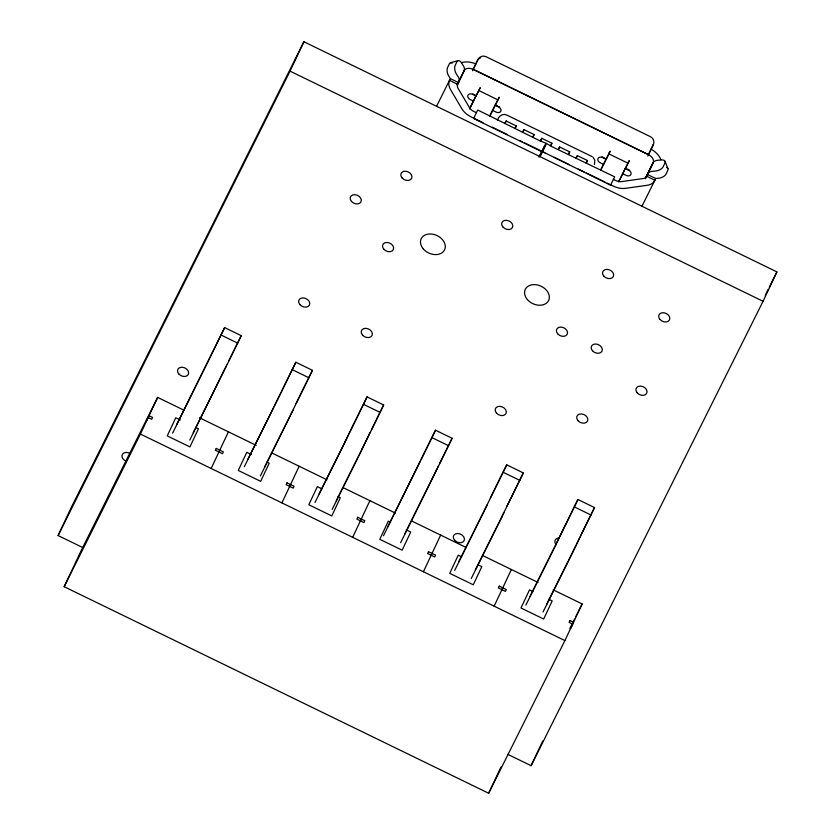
<?xml version="1.0" encoding="UTF-8"?>
<svg xmlns="http://www.w3.org/2000/svg" width="835" height="835" viewBox="0 0 835 835"><rect width="100%" height="100%" fill="white"/><g stroke="black" fill="none" stroke-linecap="round" stroke-linejoin="round"><path stroke-width="1.25" d="M476.054 96.035L480.146 87.852L476.054 96.035L472.631 94.365A3.81 2.839 25.2 0 0 467.944 95.242A3.81 2.839 25.2 0 0 470.095 99.448L473.518 101.108L469.583 108.999M497.911 99.876L478.789 90.483M603.601 164.401L600.188 162.741A3.81 2.839 25.2 0 1 598.027 158.535A3.81 2.839 25.2 0 1 602.724 157.658L606.147 159.328L610.228 151.145L600.793 170.037M609.31 152.669L608.736 153.817L627.993 163.169L628.473 162L625.311 168.649L628.734 170.319A3.81 2.839 25.2 0 1 630.895 174.525A3.81 2.839 25.2 0 1 626.198 175.392L622.774 173.732L625.373 168.221L628.797 169.881A3.81 2.839 25.2 0 0 629.726 170.236M594.457 164.474L594.854 160.184L593.027 157.262M82.686 547.509L58.095 535.548L71.925 506.156L303.888 41.75L776.905 271.897L763.075 301.289L531.112 765.695L507.69 754.297M58.095 535.548L290.058 71.142L303.888 41.75M553.146 589.834L582.141 603.935L564.898 640.591L488.663 793.25L64.17 586.713L81.423 550.067L157.658 397.408L184.337 410.382M64.17 586.713L140.416 434.054L157.658 397.408M210.389 356.775L224.646 327.602L241.242 335.67L226.984 364.853M211.161 468.477L228.404 431.831M281.593 391.427L295.851 362.244L312.447 370.322L290.695 414.671M452.215 63.136A6.095 3.079 74.3 0 0 449.261 64.003L447.529 67.677A6.095 3.079 74.3 0 0 448.719 75.995L450.357 78.594L436.548 106.337M476.378 112.694L477.756 110.022L540.631 141.178L545.975 143.182L541.905 151.678L474.426 118.925L473.779 118.205L476.378 112.694L473.737 111.41A7.619 5.073 26.5 0 1 469.531 107.715L458.018 88.228A7.619 5.073 26.5 0 1 457.737 84.356L458.572 82.592A7.766 5.782 25.2 0 0 458.008 76.559L456.307 73.856A6.095 3.079 74.3 0 1 455.117 65.537L456.849 61.863A6.095 3.079 74.3 0 1 461.494 62.834L463.195 65.537A7.766 5.782 25.2 0 1 463.759 71.57A7.745 5.156 26.5 0 1 473.195 69.389L648.471 154.663A7.745 5.156 26.5 0 1 652.72 163.503L645.163 178.648M458.822 82.154L463.999 71.132M472.495 70.777L477.276 60.809A6.095 6.002 29.9 0 1 480.73 57.772M281.917 502.9L299.16 466.254M473.518 101.108L476.117 95.597L472.693 93.938M489.874 116.075L497.827 99.845M354.791 421.967L367.056 396.886L383.651 404.965L371.387 430.035M352.662 537.322L369.905 500.676M544.837 152.774L542.52 151.657L609.884 184.838L610.667 185.026L614.664 176.822L551.591 146.511L546.518 143.443L539.984 156.73M421.257 459.375L435.515 430.202L452.111 438.271L437.853 467.454M423.408 571.745L440.65 535.089M647.772 156.051L652.542 146.094A6.095 6.002 29.9 0 0 653.033 144.601M484.968 509.204L506.72 464.844L523.315 472.923L511.051 497.994M652.918 163.055L645.57 178.565M666.539 167.417A6.095 3.173 -21.8 0 1 667.802 170.33L666.069 174.004A6.095 3.173 -21.8 0 1 658.836 178.22L655.746 178.523L641.938 206.276M494.153 606.168L511.396 569.512M565.66 524.568L577.924 499.487L594.52 507.565L581.755 533.669M488.663 793.25L501.052 766.906M531.112 765.695L542.729 741M515.164 128.298L516.301 125.908L506.167 120.981L505.029 123.361M523.973 129.644L522.835 132.024L523.973 129.644L534.108 134.571L532.97 136.95M541.769 138.307L540.631 140.687L541.769 138.307L551.904 143.234L550.766 145.614L551.904 143.234M569.7 151.897L568.541 154.235L569.7 151.897L559.575 146.97L558.438 149.35M587.506 160.56L586.337 162.888L587.506 160.56L577.371 155.623L576.234 158.013M209.794 357.996L172.595 433.167M226.389 366.074L189.764 440.087M280.998 392.648L244.373 466.65M348.633 434.701L319.074 493.871M349.072 433.783L367.056 396.886M365.229 442.769L358.653 455.92M365.667 441.861L383.651 404.965M420.673 460.596L383.463 535.767M437.269 468.675L400.633 542.687M559.502 537.302L529.943 596.472M559.941 536.383L577.924 499.487M576.098 545.38L546.539 604.55M576.536 544.462L581.254 534.692M226.713 365.062L193.261 432.655M296.091 403.493L312.447 370.322M293.043 410.152L260.384 475.898M490.364 498.025L506.72 464.844M487.327 504.684L454.668 570.42M506.96 506.093L510.665 498.464M503.923 512.753L475.334 569.898M573.259 550.912L580.001 536.957M274.099 406.603L295.851 362.244M345.304 441.245L354.405 422.427M345.627 440.901L315.004 502.461M361.899 449.324L370.062 432.436M362.223 448.98L332.173 509.381M438.521 465.742L404.714 534.097M501.564 517.272L523.315 472.923M501.898 516.928L471.264 578.498M556.173 543.846L565.274 525.027M556.507 543.501L525.873 605.062M580.93 535.037L594.52 507.565M573.102 551.58L543.042 611.982M228.592 361.211L241.242 335.67M273.609 407.616L247.87 459.229M290.204 415.684L264.465 467.297M439.461 463.811L452.111 438.271M484.477 510.216L458.739 561.83M473.195 69.389L478.037 59.483A6.095 6.002 29.9 0 1 486.127 56.738L650.444 136.69A6.095 6.002 29.9 0 1 653.304 144.768L648.471 154.663L473.247 69.295M146.094 421.738L149.037 415.726L152.575 417.448L151.709 419.285L148.181 417.563M224.646 327.602L176.665 424.577M218.739 452.236L219.782 450.148M456.985 84.805L463.968 70.839M469.928 107.997L476.117 95.597M289.495 486.659L290.538 484.571M489.654 116.19L495.28 104.928L497.566 106.035M497.462 120.146C498.422 116.19 502.889 112.986 506.803 115.063L592.14 156.615M505.008 123.319L506.167 120.981M515.132 128.246L516.301 125.908M336.244 500.781L358.278 456.693M532.939 136.909L534.108 134.571M538.992 157.043L544.566 145.874M539.441 156.469L541.978 151.385L524.641 142.952M540.099 156.197L545.119 146.146M360.24 521.082L361.284 518.994M558.406 149.298L559.575 146.97M435.515 430.202L387.534 527.177M576.202 157.961L577.371 155.623M600.574 170.163L606.2 158.89L602.776 157.23A3.81 2.839 25.2 0 1 601.931 156.709M430.985 555.505L432.029 553.417M618.62 181.738L625.373 168.221M618.839 181.612L622.774 173.732M625.311 168.649L629.402 160.477L628.003 163.169M646.175 176.853L653.147 162.888M501.731 589.928L502.774 587.84M569.919 628.411L574.574 619.09M575.743 616.762L582.141 603.935M765.246 295.235L768.158 289.401M769.327 287.063L776.905 271.897M498.14 99.49L499.309 97.184L495.228 105.356L498.652 107.026A3.81 2.839 25.2 0 1 500.812 111.232A3.81 2.839 25.2 0 1 496.115 112.099L492.692 110.439M450.514 62.782L458.102 60.652M450.357 78.594L458.572 82.592M655.746 178.523L647.532 174.525A7.766 5.782 25.2 0 1 652.72 171.3L655.934 170.977A6.095 3.173 -21.8 0 0 663.167 166.76L664.9 163.086A6.095 3.173 -21.8 0 0 661.111 159.955L657.907 160.278A7.766 5.782 25.2 0 0 652.72 163.503M457.737 84.356L449.522 80.358A16.752 11.168 26.5 0 0 450.576 89.648L461.88 108.78A16.752 11.168 26.5 0 0 471.138 116.921L483.027 122.703M613.308 179.327L615.948 180.61A7.619 5.073 26.5 0 0 621.417 181.612L643.555 178.502A7.619 5.073 26.5 0 0 646.697 176.3L654.922 180.297A16.752 11.168 26.5 0 1 647.146 185.297L625.394 188.345A16.752 11.168 26.5 0 1 613.36 186.121L607.243 183.147M492.274 127.202L507.304 134.518M520.017 140.698L522.324 141.825M554.085 157.272L569.105 164.589M578.352 169.088L584.135 171.895M586.441 173.022L604.937 182.02M290.058 71.142L763.075 301.289M221.139 335.054L237.735 343.133M292.344 369.707L308.94 377.775M363.549 404.349L380.144 412.417M432.008 437.655L448.604 445.733M503.213 472.307L519.808 480.375M574.417 506.949L591.013 515.018M199.408 417.719L256.241 445.368M271.323 452.706L326.986 479.791M343.227 487.692L395.414 513.087M411.655 520.988L466.17 547.509M482.4 555.411L538.074 582.496M180.318 419.953L175.778 417.75L167.24 435.88L189.931 446.923L198.459 428.783L196.194 427.677M251.283 454.49L246.805 452.309L238.267 470.439L260.677 481.346L269.214 463.206L266.97 462.12M321.934 488.861L317.342 486.628L308.804 504.757L331.777 515.936L340.304 497.796L338.008 496.679M390.54 522.24L388.296 521.155L379.768 539.285L402.167 550.192L410.705 532.052L406.227 529.87M461.63 556.83L458.269 555.191L449.731 573.332L473.268 584.782L481.805 566.641L478.445 565.013M532.918 591.514L529.515 589.854L520.977 607.995L543.668 619.038L552.196 600.897L548.793 599.238M140.416 434.054L564.898 640.591M665.025 161.322L667.927 168.566M651.06 149.152A18.339 12.222 26.5 0 1 660.903 159.61M461.609 62.646A18.339 12.222 26.5 0 1 475.793 63.877M499.633 106.943A3.81 2.839 25.2 0 1 498.704 106.588M556.1 544.702A5.814 4.332 25.2 0 1 559.45 537.98M125.605 460.972A5.814 4.332 25.2 0 1 122.317 454.543A5.814 4.332 25.2 0 1 129.488 453.207M216.244 448.426L215.388 450.263L222.465 453.708L223.321 451.871L216.244 448.426M287 482.849L286.134 484.686L293.21 488.131L294.066 486.294L287 482.849M357.745 517.272L356.879 519.109L363.956 522.553L364.822 520.716L357.745 517.272M428.491 551.695L427.624 553.532L434.701 556.976L435.567 555.139L428.491 551.695M499.236 586.118L498.38 587.955L505.446 591.399L506.313 589.562L499.236 586.118M569.981 620.541L569.126 622.378L572.664 624.1L570.576 628.275L573.52 622.263L569.981 620.541M423.324 248.934A12.942 9.655 25.2 0 0 444.523 249.957A12.942 9.655 25.2 0 0 430.797 233.977A12.942 9.655 25.2 0 0 423.324 248.934M527.396 299.567A12.942 9.655 25.2 0 0 548.585 300.59A12.942 9.655 25.2 0 0 534.859 284.62A12.942 9.655 25.2 0 0 527.396 299.567M362.505 335.054A5.814 4.332 25.2 0 0 372.024 335.513A5.814 4.332 25.2 0 0 365.866 328.332A5.814 4.332 25.2 0 0 362.505 335.054M557.676 333.812A5.814 4.332 25.2 0 0 567.205 334.261A5.814 4.332 25.2 0 0 561.036 327.09A5.814 4.332 25.2 0 0 557.676 333.812M454.584 540.214A5.814 4.332 25.2 0 0 464.103 540.663A5.814 4.332 25.2 0 0 457.935 533.492A5.814 4.332 25.2 0 0 454.584 540.214M592.453 350.731A5.814 4.332 25.2 0 0 601.983 351.191A5.814 4.332 25.2 0 0 595.814 344.01A5.814 4.332 25.2 0 0 592.453 350.731M383.776 249.195A5.814 4.332 25.2 0 0 393.295 249.655A5.814 4.332 25.2 0 0 387.127 242.474A5.814 4.332 25.2 0 0 383.776 249.195M637.199 392.826A5.814 4.332 25.2 0 0 646.718 393.285A5.814 4.332 25.2 0 0 640.549 386.104A5.814 4.332 25.2 0 0 637.199 392.826M299.901 304.598A5.814 4.332 25.2 0 0 309.42 305.057A5.814 4.332 25.2 0 0 303.262 297.876A5.814 4.332 25.2 0 0 299.901 304.598M659.963 319.44A5.814 4.332 25.2 0 0 669.493 319.899A5.814 4.332 25.2 0 0 663.324 312.718A5.814 4.332 25.2 0 0 659.963 319.44M351.452 201.392A5.814 4.332 25.2 0 0 360.97 201.851A5.814 4.332 25.2 0 0 354.802 194.68A5.814 4.332 25.2 0 0 351.452 201.392M178.794 373.955A5.814 4.332 25.2 0 0 188.313 374.414A5.814 4.332 25.2 0 0 182.145 367.233A5.814 4.332 25.2 0 0 178.794 373.955M603.809 276.082A5.814 4.332 25.2 0 0 613.328 276.531A5.814 4.332 25.2 0 0 607.16 269.361A5.814 4.332 25.2 0 0 603.809 276.082M502.941 227.005A5.814 4.332 25.2 0 0 512.471 227.454A5.814 4.332 25.2 0 0 506.302 220.283A5.814 4.332 25.2 0 0 502.941 227.005M402.084 177.928A5.814 4.332 25.2 0 0 411.603 178.387A5.814 4.332 25.2 0 0 405.434 171.206A5.814 4.332 25.2 0 0 402.084 177.928M496.47 413.064A5.814 4.332 25.2 0 0 506 413.523A5.814 4.332 25.2 0 0 499.831 406.342A5.814 4.332 25.2 0 0 496.47 413.064M577.956 420.642A5.814 4.332 25.2 0 0 587.485 421.101A5.814 4.332 25.2 0 0 581.317 413.93A5.814 4.332 25.2 0 0 577.956 420.642"/></g></svg>
